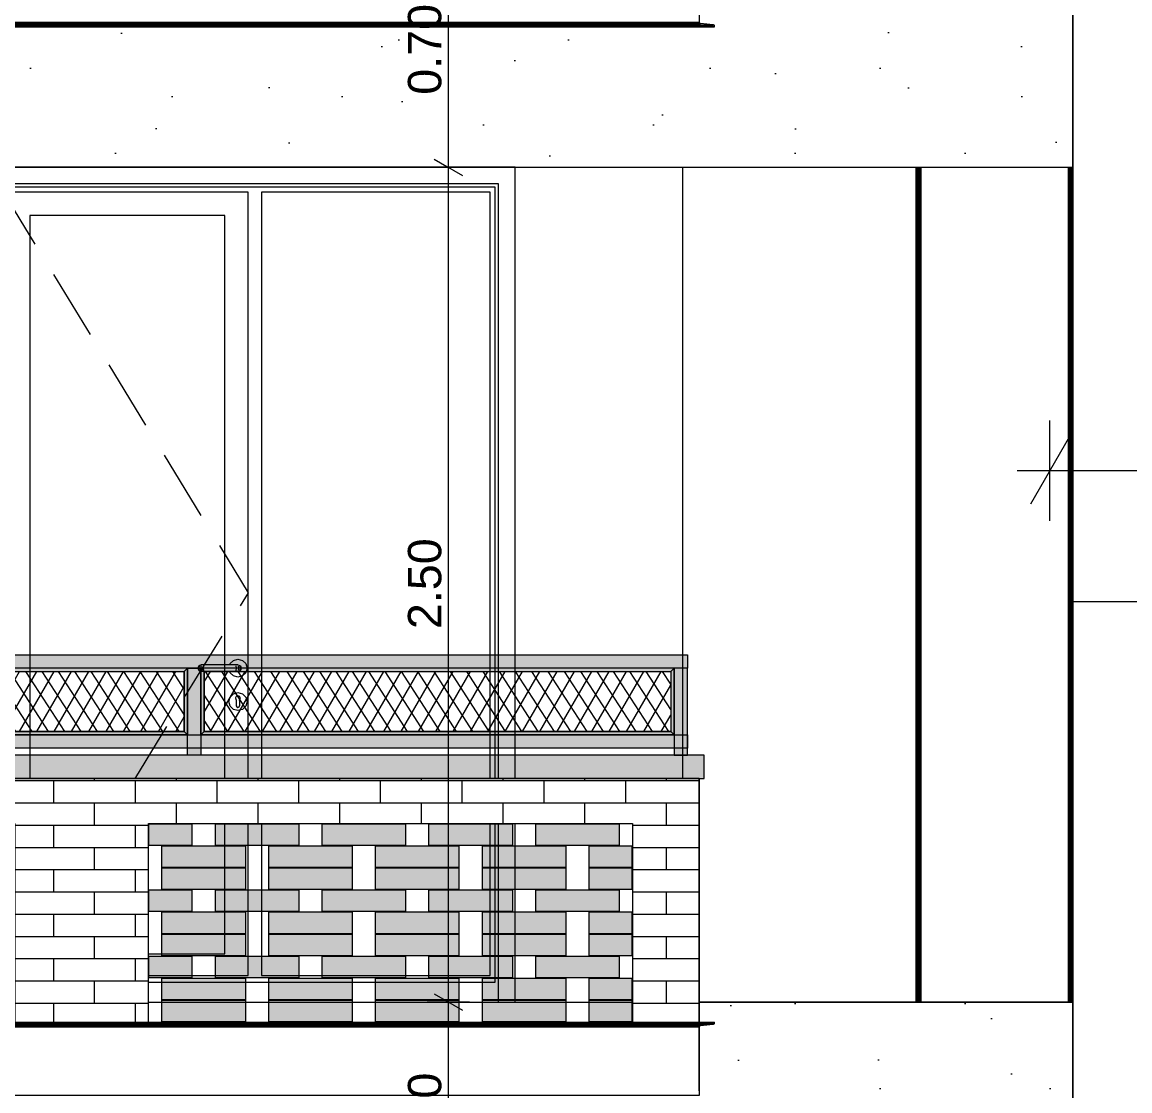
# Model space of a CAD drawing. Header units: millimetres. Extents: x 476571643 to 477489869, y 4620928210 to 4621294454.
# Drawn here: x 477479626 to 477482945, y 4621002964 to 4621006164 of the extents above; entities that cross this region are included whole.
import ezdxf

# ---------------------------------------------------------------- set-up
doc = ezdxf.new("R2010")
doc.units = ezdxf.units.MM
doc.header["$MEASUREMENT"] = 0
doc.set_wipeout_variables(frame=1)
doc.linetypes.add('Hidden Line', pattern=[317.5, 211.666667, -105.833333])
doc.linetypes.add('Wipeout_Contour', pattern=[1000, 0, -1000])
for name, color, linetype, lineweight in [('2D Drafting - General_Pen_No__7_Pen_No__7', 7, 'Continuous', 0), ('New_2D Drafting - General_Pen_No__30_Pen_No__9_Pen_No__9_Pen_No__250', 7, 'Continuous', 0), ('New_2D Drafting - General_Pen_No__30_Pen_No__9_Pen_No__9_Pen_No__255', 255, 'Continuous', 0), ('New_2D Drafting - General_Pen_No__30_Pen_No__9_Pen_No__9_Pen_No__42', 250, 'Continuous', 0), ('New_2D Drafting - General_Pen_No__30_Pen_No__9_Pen_No__9_Pen_No__7', 7, 'Continuous', 0), ('New_2D Drafting - General_Pen_No__4', 7, 'Continuous', 0), ('New_2D Drafting - General_Pen_No__7', 7, 'Continuous', 0), ('New_Structural - Bearing_Pen_No__1', 1, 'Continuous', 0), ('New_Structural - Bearing_Pen_No__250', 7, 'Continuous', 0), ('New_Structural - Bearing_Pen_No__4', 7, 'Continuous', 0), ('Structural - Bearing_Pen_No__250', 7, 'Continuous', 0), ('zoma_Pen_No__1', 1, 'Continuous', 0), ('zoma_Pen_No__142', 142, 'Continuous', 0)]:
    doc.layers.add(name, color=color, linetype=linetype, lineweight=lineweight)
doc.layers.add('New_2D Drafting - General_Pen_No__30_Pen_No__9_Pen_No__9', color=7, linetype='Continuous')
doc.layers.add('zoma', color=7, linetype='Continuous')
doc.layers.add('New_2D Drafting - General_Pen_No__30_Pen_No__9_Pen_No__9_Pen_No__252', color=7, linetype='Continuous', lineweight=0, true_color=0x666666)
doc.layers.add('New_2D Drafting - General_Pen_No__30_Pen_No__9_Pen_No__9_Pen_No__254', color=7, linetype='Continuous', lineweight=0, true_color=0xcccccc)
doc.styles.add('GENERATED_STYLE_2', font='arial.ttf')
doc.linetypes.add('Break', pattern='A,0,[1,a-5 saxl бѓ’бѓђбѓ¦бѓ”бѓ‘бѓ”бѓ‘бѓ\x98_1.Shx,S=15.679026,R=0,X=0,Y=0],-1975.557214,0', length=1975.557214)
doc.dimstyles.new('GENERATED_STYLE__31', dxfattribs={"dimtxt": 100, "dimasz": 64.421331, "dimexe": 0.18, "dimexo": 3, "dimgap": 0.09, "dimtad": 1, "dimtih": 1, "dimtoh": 1, "dimlfac": 0.001, "dimzin": 0, "dimdsep": 46, "dimtxsty": 'GENERATED_STYLE_2', "dimblk": 'ARROWHEAD_2', "dimblk1": 'ARROWHEAD_2', "dimblk2": 'ARROWHEAD_2', "dimcen": 0.09, "dimclrd": 142, "dimclre": 142, "dimclrt": 142, "dimadec": 0, "dimazin": 0, "dimtfac": 1, "dimtdec": 4, "dimtmove": 0, "dimatfit": 3, "dimfxl": 1, "dimtolj": 1, "dimtzin": 0, "dimarcsym": 0})
doc.dimstyles.new('GENERATED_STYLE__32', dxfattribs={"dimtxt": 100, "dimasz": 64.421331, "dimexe": 0.18, "dimexo": 3, "dimgap": 0.09, "dimtad": 1, "dimlfac": 0.001, "dimzin": 0, "dimdsep": 46, "dimtxsty": 'GENERATED_STYLE_2', "dimblk": 'ARROWHEAD_2', "dimblk1": 'ARROWHEAD_2', "dimblk2": 'ARROWHEAD_2', "dimcen": 0.09, "dimclrd": 142, "dimclre": 142, "dimclrt": 142, "dimadec": 0, "dimazin": 0, "dimtfac": 1, "dimtdec": 4, "dimtmove": 0, "dimatfit": 3, "dimfxl": 1, "dimtolj": 1, "dimtzin": 0, "dimarcsym": 0})
doc.dimstyles.new('GENERATED_STYLE__5', dxfattribs={"dimtxt": 300, "dimasz": 152, "dimexe": 0.18, "dimexo": 3, "dimgap": 0.09, "dimtad": 1, "dimtih": 1, "dimtoh": 1, "dimlfac": 0.001, "dimzin": 0, "dimdsep": 46, "dimtxsty": 'GENERATED_STYLE_2', "dimblk": 'ARROWHEAD_2', "dimblk1": 'ARROWHEAD_2', "dimblk2": 'ARROWHEAD_2', "dimcen": 0.09, "dimclrd": 1, "dimclre": 1, "dimclrt": 1, "dimadec": 0, "dimazin": 0, "dimtfac": 1, "dimtdec": 4, "dimtmove": 0, "dimatfit": 3, "dimfxl": 1, "dimtolj": 1, "dimtzin": 0, "dimarcsym": 0})
pattern_1 = [(45, (476844527.15, 4621386591.04), (-254.55844, 254.55844), [0, -240, 0, -360]), (110, (476845327.15, 4621386591.04), (338.28934, 123.12725), [0, -176, 0, -304])]
pattern_2 = [(60, (476844527.15, 4621385791.044), (-38.9711432, 22.5), []), (122.8330945, (476844527.15, 4621385791.044), (36.8060797, 18.75), [])]

# ---------------------------------------------------------------- blocks, each defined once
blk = doc.blocks.new('*D1726', base_point=(476844527.1, 4621385791))
at = {"layer": 'zoma_Pen_No__1', "color": 1, "linetype": 'Continuous', "lineweight": 0, "transparency": 16777216}
for p, q in [((477482704.6, 4621004671.5), (477482704.6, 4621004971.5)), ((477487755.2, 4621004671.5), (477487755.2, 4621004971.5)), ((477482762.3, 4621004921.5), (477482646.8, 4621004721.5)), ((477487697.5, 4621004721.5), (477487813, 4621004921.5)), ((477482606.8, 4621004821.5), (477482704.6, 4621004821.5)), ((477482704.6, 4621004821.5), (477487755.2, 4621004821.5)), ((477487755.2, 4621004821.5), (477487853, 4621004821.5))]:
    blk.add_line(p, q, dxfattribs=at)
at = {"layer": 'zoma_Pen_No__1', "color": 1, "lineweight": 0, "transparency": 16777216, "insert": (477484717, 4621004881.5), "char_height": 300, "attachment_point": 7, "style": 'GENERATED_STYLE_2'}
blk.add_mtext('\\A1;{\\pql;\\fArial CYR|b0|i0|c204|p34;19.00}', dxfattribs=at)
blk = doc.blocks.new('ARROWHEAD_2')
at = {"color": 0, "linetype": 'Continuous', "lineweight": 0}
for p, q in [((-0.378, -0.655), (0.378, 0.655)), ((0, 0), (-1, 0))]:
    blk.add_line(p, q, dxfattribs=at)
blk = doc.blocks.new('*D2117', base_point=(476844527.1, 4621385791))
at = {"layer": 'zoma_Pen_No__142', "color": 142, "linetype": 'Continuous', "lineweight": 0, "transparency": 16777216}
for p, q in [((477481127.6, 4621001953), (477481078.7, 4621001868.2)), ((477481103.2, 4621001847), (477481103.2, 4621001974.1)), ((477482749.3, 4621001868.2), (477482798.3, 4621001953)), ((477482773.8, 4621001847), (477482773.8, 4621001974.1)), ((477481103.2, 4621001910.6), (477482773.8, 4621001910.6)), ((477482773.8, 4621001910.6), (477482815.3, 4621001910.6))]:
    blk.add_line(p, q, dxfattribs=at)
at = {"layer": 'zoma_Pen_No__142', "color": 142, "lineweight": 0, "transparency": 16777216, "insert": (477481805.5, 4621001930.6), "char_height": 100, "attachment_point": 7, "style": 'GENERATED_STYLE_2'}
blk.add_mtext('\\A1;{\\pql;\\fArial CYR|b0|i0|c204|p34;1.67}', dxfattribs=at)
blk = doc.blocks.new('*D2182', base_point=(476844527.1, 4621385791))
at = {"layer": 'zoma_Pen_No__142', "color": 142, "linetype": 'Continuous', "lineweight": 0, "transparency": 16777216}
for p, q in [((477480860.4, 4621003254.5), (477480945.2, 4621003205.5)), ((477480966.4, 4621003230), (477480839.2, 4621003230)), ((477480902.8, 4621002530), (477480902.8, 4621003230)), ((477480860.4, 4621002554.5), (477480945.2, 4621002505.5)), ((477480966.4, 4621002530), (477480839.2, 4621002530))]:
    blk.add_line(p, q, dxfattribs=at)
at = {"layer": 'zoma_Pen_No__142', "color": 142, "lineweight": 0, "transparency": 16777216, "insert": (477480882.8, 4621002747), "char_height": 100, "attachment_point": 7, "rotation": 90, "style": 'GENERATED_STYLE_2'}
blk.add_mtext('\\A1;{\\pql;\\fArial CYR|b0|i0|c204|p34;0.70}', dxfattribs=at)
blk = doc.blocks.new('*D2183', base_point=(476844527.1, 4621385791))
at = {"layer": 'zoma_Pen_No__142', "color": 142, "linetype": 'Continuous', "lineweight": 0, "transparency": 16777216}
for p, q in [((477480860.4, 4621005754.5), (477480945.2, 4621005705.5)), ((477480966.4, 4621005730), (477480839.2, 4621005730)), ((477480902.8, 4621003230), (477480902.8, 4621005730)), ((477480860.4, 4621003254.5), (477480945.2, 4621003205.5)), ((477480966.4, 4621003230), (477480839.2, 4621003230))]:
    blk.add_line(p, q, dxfattribs=at)
at = {"layer": 'zoma_Pen_No__142', "color": 142, "lineweight": 0, "transparency": 16777216, "insert": (477480882.8, 4621004347), "char_height": 100, "attachment_point": 7, "rotation": 90, "style": 'GENERATED_STYLE_2'}
blk.add_mtext('\\A1;{\\pql;\\fArial CYR|b0|i0|c204|p34;2.50}', dxfattribs=at)
blk = doc.blocks.new('*D2184', base_point=(476844527.1, 4621385791))
at = {"layer": 'zoma_Pen_No__142', "color": 142, "linetype": 'Continuous', "lineweight": 0, "transparency": 16777216}
for p, q in [((477480966.4, 4621006430), (477480839.2, 4621006430)), ((477480860.4, 4621006454.5), (477480945.2, 4621006405.5)), ((477480902.8, 4621005730), (477480902.8, 4621006430)), ((477480860.4, 4621005754.5), (477480945.2, 4621005705.5)), ((477480966.4, 4621005730), (477480839.2, 4621005730))]:
    blk.add_line(p, q, dxfattribs=at)
at = {"layer": 'zoma_Pen_No__142', "color": 142, "lineweight": 0, "transparency": 16777216, "insert": (477480882.8, 4621005947), "char_height": 100, "attachment_point": 7, "rotation": 90, "style": 'GENERATED_STYLE_2'}
blk.add_mtext('\\A1;{\\pql;\\fArial CYR|b0|i0|c204|p34;0.70}', dxfattribs=at)

msp = doc.modelspace()

# ---------------------------------------------------------------- hatches: boundary and pattern name
at = {"layer": 'New_2D Drafting - General_Pen_No__30_Pen_No__9_Pen_No__9_Pen_No__255', "linetype": 'Continuous', "lineweight": 0}
for points in [[(477481618.93, 4621004269.985), (477481618.93, 4621004229.985), (477475788.935, 4621004229.985), (477475788.935, 4621004269.985)], [(477480121.423, 4621004229.985), (477478723.923, 4621004229.985), (477478733.923, 4621004219.985), (477480111.423, 4621004219.985)], [(477480121.423, 4621004229.985), (477480121.423, 4621004029.985), (477480111.423, 4621004039.985), (477480111.423, 4621004219.985)], [(477480161.423, 4621003969.985), (477480121.423, 4621003969.985), (477480121.423, 4621004229.985), (477480161.423, 4621004229.985)], [(477480161.423, 4621004230.011), (477480171.423, 4621004220.011), (477480171.423, 4621004039.985), (477480161.423, 4621004029.985)], [(477481568.923, 4621004219.985), (477481578.923, 4621004229.985), (477480161.423, 4621004229.985), (477480171.423, 4621004219.985)], [(477481568.923, 4621004219.985), (477481568.923, 4621004039.985), (477481578.923, 4621004029.985), (477481578.923, 4621004229.985)], [(477481578.923, 4621003969.985), (477481618.93, 4621003969.985), (477481618.93, 4621004229.985), (477481578.923, 4621004229.985)], [(477480121.423, 4621004029.985), (477478723.923, 4621004029.985), (477478733.923, 4621004039.985), (477480111.423, 4621004039.985)], [(477481568.923, 4621004039.985), (477481578.923, 4621004029.985), (477480161.423, 4621004029.985), (477480171.423, 4621004039.985)], [(477481618.93, 4621004029.985), (477481618.93, 4621003989.985), (477475788.935, 4621003989.985), (477475788.935, 4621004029.985)], [(477475738.935, 4621003899.985), (477481668.93, 4621003899.985), (477481668.93, 4621003969.985), (477475738.935, 4621003969.985)]]:
    msp.add_hatch(color=255, dxfattribs=at).paths.add_polyline_path(points)
at = {"layer": 'New_2D Drafting - General_Pen_No__7', "linetype": 'Continuous', "lineweight": 0}
h = msp.add_hatch(dxfattribs=at)
h.set_pattern_fill('BATT_INSULATION', style=0, pattern_type=2)
h.set_pattern_definition(pattern_2)
h.paths.add_polyline_path([(477478733.923, 4621004219.985), (477480111.423, 4621004219.985), (477480111.423, 4621004039.985), (477478733.923, 4621004039.985)])
h = msp.add_hatch(dxfattribs=at)
h.set_pattern_fill('BATT_INSULATION', style=0, pattern_type=2)
h.set_pattern_definition(pattern_2)
h.paths.add_polyline_path([(477480171.423, 4621004219.985), (477481568.923, 4621004219.985), (477481568.923, 4621004039.985), (477480171.423, 4621004039.985)])

# ---------------------------------------------------------------- linework, layer by layer
at = {"layer": '2D Drafting - General_Pen_No__7_Pen_No__7', "color": 7, "linetype": 'Continuous', "lineweight": 0, "flags": 128}
for points in [[(477481043.164, 4621005670), (477479563.164, 4621005669.995), (477479563.173, 4621003289.998), (477481043.173, 4621003290.003)], [(477480303.169, 4621005654.998), (477479578.164, 4621005654.995), (477479578.173, 4621003309.998), (477480303.173, 4621003310)], [(477481028.164, 4621005655), (477480343.164, 4621005654.998), (477480343.173, 4621003310), (477481028.173, 4621003310.003)], [(477480233.165, 4621005584.997), (477479648.165, 4621005584.995), (477479648.172, 4621003374.998), (477480233.172, 4621003375)]]:
    msp.add_lwpolyline(points, close=True, dxfattribs=at)
at = {"layer": 'New_2D Drafting - General_Pen_No__30_Pen_No__9_Pen_No__9_Pen_No__250', "color": 7, "linetype": 'Continuous', "lineweight": 0, "flags": 128}
msp.add_lwpolyline([(477481618.93, 4621004029.985), (477481618.93, 4621003989.985), (477475788.935, 4621003989.985), (477475788.935, 4621004029.985)], close=True, dxfattribs=at)
at = {"layer": 'New_2D Drafting - General_Pen_No__30_Pen_No__9_Pen_No__9_Pen_No__7', "color": 7, "linetype": 'Continuous', "lineweight": 0, "flags": 128}
for points in [[(477481603.946, 4621003229.989), (477482304.11, 4621003229.988), (477482304.11, 4621005729.993), (477481603.946, 4621005729.993)], [(477481618.93, 4621004269.985), (477481618.93, 4621004229.985), (477475788.935, 4621004229.985), (477475788.935, 4621004269.985)], [(477480121.423, 4621004229.985), (477478723.923, 4621004229.985), (477478733.923, 4621004219.985), (477480111.423, 4621004219.985)], [(477480121.423, 4621004229.985), (477480121.423, 4621004029.985), (477480111.423, 4621004039.985), (477480111.423, 4621004219.985)], [(477480161.423, 4621003969.985), (477480121.423, 4621003969.985), (477480121.423, 4621004229.985), (477480161.423, 4621004229.985)], [(477480161.423, 4621004230.011), (477480171.423, 4621004220.011), (477480171.423, 4621004039.985), (477480161.423, 4621004029.985)], [(477481568.923, 4621004219.985), (477481578.923, 4621004229.985), (477480161.423, 4621004229.985), (477480171.423, 4621004219.985)], [(477481568.923, 4621004219.985), (477481568.923, 4621004039.985), (477481578.923, 4621004029.985), (477481578.923, 4621004229.985)], [(477481578.923, 4621003969.985), (477481618.93, 4621003969.985), (477481618.93, 4621004229.985), (477481578.923, 4621004229.985)], [(477480121.423, 4621004029.985), (477478723.923, 4621004029.985), (477478733.923, 4621004039.985), (477480111.423, 4621004039.985)], [(477481568.923, 4621004039.985), (477481578.923, 4621004029.985), (477480161.423, 4621004029.985), (477480171.423, 4621004039.985)], [(477475738.935, 4621003899.985), (477481668.93, 4621003899.985), (477481668.93, 4621003969.985), (477475738.935, 4621003969.985)]]:
    msp.add_lwpolyline(points, close=True, dxfattribs=at)
at = {"layer": 'New_2D Drafting - General_Pen_No__4', "color": 7, "linetype": 'Continuous', "lineweight": 0, "flags": 128}
for points in [[(477478733.923, 4621004219.985), (477480111.423, 4621004219.985), (477480111.423, 4621004039.985), (477478733.923, 4621004039.985)], [(477480171.423, 4621004219.985), (477481568.923, 4621004219.985), (477481568.923, 4621004039.985), (477480171.423, 4621004039.985)]]:
    msp.add_lwpolyline(points, close=True, dxfattribs=at)
at = {"layer": 'New_Structural - Bearing_Pen_No__1', "color": 1, "linetype": 'Break', "lineweight": 0}
msp.add_line((477482773.806, 4621004429.461), (477487755.232, 4621004429.461), dxfattribs=at)
at = {"layer": 'New_Structural - Bearing_Pen_No__250', "color": 7, "linetype": 'Continuous', "lineweight": 0}
for p, q in [((477480162.279, 4621004239.998), (477480155.208, 4621004237.069)), ((477480163.421, 4621004239.998), (477480162.279, 4621004239.998)), ((477480166.672, 4621004239.998), (477480163.421, 4621004239.998)), ((477480171.539, 4621004239.998), (477480166.672, 4621004239.998)), ((477480177.279, 4621004239.998), (477480171.539, 4621004239.998)), ((477480257.279, 4621004239.999), (477480177.279, 4621004239.998)), ((477480247.959, 4621004239.998), (477480248.896, 4621004243.498)), ((477480248.896, 4621004243.498), (477480258.779, 4621004253.381)), ((477480263.019, 4621004239.999), (477480257.279, 4621004239.999)), ((477480258.779, 4621004253.381), (477480272.279, 4621004256.999)), ((477480267.886, 4621004239.999), (477480263.019, 4621004239.999)), ((477480271.137, 4621004239.999), (477480267.886, 4621004239.999)), ((477480272.279, 4621004239.999), (477480271.137, 4621004239.999)), ((477480272.279, 4621004256.999), (477480285.779, 4621004253.381)), ((477480272.279, 4621004239.999), (477480279.35, 4621004237.07)), ((477480285.779, 4621004253.381), (477480295.662, 4621004243.499)), ((477480295.662, 4621004243.499), (477480299.279, 4621004229.999)), ((477480155.208, 4621004237.069), (477480152.279, 4621004229.998)), ((477480152.279, 4621004229.998), (477480155.208, 4621004222.927)), ((477480156.76, 4621004237.069), (477480154.001, 4621004229.998)), ((477480154.001, 4621004229.998), (477480156.76, 4621004222.927)), ((477480155.208, 4621004222.927), (477480162.279, 4621004219.998)), ((477480161.574, 4621004237.069), (477480159.463, 4621004229.998)), ((477480159.463, 4621004229.998), (477480161.575, 4621004222.927)), ((477480163.421, 4621004219.998), (477480162.279, 4621004219.998)), ((477480166.672, 4621004219.998), (477480163.421, 4621004219.998)), ((477480171.539, 4621004219.998), (477480166.672, 4621004219.998)), ((477480168.78, 4621004237.069), (477480167.637, 4621004229.998)), ((477480167.637, 4621004229.998), (477480168.78, 4621004222.927)), ((477480177.279, 4621004219.998), (477480171.539, 4621004219.998)), ((477480257.279, 4621004219.999), (477480177.279, 4621004219.998)), ((477480248.896, 4621004216.498), (477480247.959, 4621004219.998)), ((477480258.779, 4621004206.616), (477480248.896, 4621004216.498)), ((477480263.019, 4621004219.999), (477480257.279, 4621004219.999)), ((477480272.279, 4621004202.999), (477480258.779, 4621004206.616)), ((477480267.886, 4621004219.999), (477480263.019, 4621004219.999)), ((477480265.778, 4621004237.07), (477480266.921, 4621004229.999)), ((477480266.921, 4621004229.999), (477480265.778, 4621004222.927)), ((477480271.137, 4621004219.999), (477480267.886, 4621004219.999)), ((477480272.279, 4621004219.999), (477480271.137, 4621004219.999)), ((477480279.35, 4621004222.928), (477480272.279, 4621004219.999)), ((477480285.779, 4621004206.616), (477480272.279, 4621004202.999)), ((477480272.984, 4621004237.07), (477480275.095, 4621004229.999)), ((477480275.095, 4621004229.999), (477480272.984, 4621004222.927)), ((477480277.798, 4621004237.07), (477480280.557, 4621004229.999)), ((477480280.557, 4621004229.999), (477480277.798, 4621004222.928)), ((477480279.35, 4621004237.07), (477480282.279, 4621004229.999)), ((477480282.279, 4621004229.999), (477480279.35, 4621004222.928)), ((477480295.662, 4621004216.499), (477480285.779, 4621004206.616)), ((477480299.279, 4621004229.999), (477480295.662, 4621004216.499)), ((477480245.279, 4621004129.998), (477480248.897, 4621004143.498)), ((477480248.897, 4621004143.498), (477480258.779, 4621004153.381)), ((477480258.779, 4621004153.381), (477480272.279, 4621004156.999)), ((477480265.559, 4621004141.638), (477480264.812, 4621004139.691)), ((477480264.812, 4621004139.691), (477480267.279, 4621004134.399)), ((477480265.559, 4621004141.638), (477480266.904, 4621004145.142)), ((477480272.279, 4621004147.424), (477480266.904, 4621004145.142)), ((477480272.279, 4621004156.999), (477480285.779, 4621004153.381)), ((477480277.655, 4621004145.142), (477480272.279, 4621004147.424)), ((477480277.279, 4621004134.399), (477480279.747, 4621004139.691)), ((477480279, 4621004141.638), (477480277.655, 4621004145.142)), ((477480279, 4621004141.638), (477480279.747, 4621004139.691)), ((477480285.779, 4621004153.381), (477480295.662, 4621004143.499)), ((477480295.662, 4621004143.499), (477480299.279, 4621004129.999)), ((477480248.897, 4621004116.498), (477480245.279, 4621004129.998)), ((477480258.779, 4621004106.616), (477480248.897, 4621004116.498)), ((477480272.28, 4621004102.999), (477480258.779, 4621004106.616)), ((477480267.279, 4621004134.399), (477480267.279, 4621004132.885)), ((477480267.279, 4621004132.885), (477480267.279, 4621004129.999)), ((477480267.279, 4621004129.999), (477480267.279, 4621004127.112)), ((477480267.279, 4621004127.112), (477480267.279, 4621004121.338)), ((477480267.279, 4621004121.338), (477480267.279, 4621004117.499)), ((477480267.279, 4621004117.499), (477480268.744, 4621004113.963)), ((477480268.744, 4621004113.963), (477480272.279, 4621004112.499)), ((477480272.279, 4621004112.499), (477480275.815, 4621004113.963)), ((477480285.779, 4621004106.616), (477480272.28, 4621004102.999)), ((477480275.815, 4621004113.963), (477480277.279, 4621004117.499)), ((477480277.279, 4621004132.885), (477480277.279, 4621004134.399)), ((477480277.279, 4621004132.885), (477480277.279, 4621004129.999)), ((477480277.279, 4621004129.999), (477480277.279, 4621004127.112)), ((477480277.279, 4621004127.112), (477480277.279, 4621004121.338)), ((477480277.279, 4621004121.338), (477480277.279, 4621004117.499)), ((477480295.662, 4621004116.499), (477480285.779, 4621004106.616)), ((477480299.279, 4621004129.999), (477480295.662, 4621004116.499))]:
    msp.add_line(p, q, dxfattribs=at)

# ---------------------------------------------------------------- next in the draw order: wipeouts: each hides what was drawn before it
at = {"color": 254, "linetype": 'Wipeout_Contour', "lineweight": 0, "ltscale": 27873655065.9158}
msp.add_wipeout([(477475804.11, 4621006149.991), (477475804.11, 4621005729.993), (477482774.143, 4621005729.993), (477482774.143, 4621006429.993), (477481653.93, 4621006429.993), (477481653.93, 4621006149.991)], dxfattribs=at).dxf.layer = 'New_2D Drafting - General_Pen_No__30_Pen_No__9_Pen_No__9'
at = {"color": 254, "linetype": 'Wipeout_Contour', "lineweight": 0, "ltscale": 27873635967.59877}
msp.add_wipeout([(477475804.11, 4621002949.991), (477475804.11, 4621002529.993), (477482774.143, 4621002529.993), (477482774.143, 4621003229.993), (477481653.93, 4621003229.993), (477481653.93, 4621002949.991)], dxfattribs=at).dxf.layer = 'New_2D Drafting - General_Pen_No__30_Pen_No__9_Pen_No__9'

# ---------------------------------------------------------------- next in the draw order: hatches: boundary and pattern name
at = {"layer": 'New_2D Drafting - General_Pen_No__30_Pen_No__9_Pen_No__9_Pen_No__42', "linetype": 'Continuous', "lineweight": 0, "true_color": 0xc7c8ca}
h = msp.add_hatch(dxfattribs=at)
h.set_pattern_fill('CUT_STONE', color=9, style=0, pattern_type=2)
h.set_pattern_definition(pattern_1)
h.paths.add_polyline_path([(477475804.11, 4621006149.991), (477475804.11, 4621005729.993), (477482774.143, 4621005729.993), (477482774.143, 4621006429.993), (477481653.93, 4621006429.993), (477481653.93, 4621006149.991)])
h = msp.add_hatch(dxfattribs=at)
h.set_pattern_fill('CUT_STONE', color=9, style=0, pattern_type=2)
h.set_pattern_definition(pattern_1)
h.paths.add_polyline_path([(477475804.11, 4621002949.991), (477475804.11, 4621002529.993), (477482774.143, 4621002529.993), (477482774.143, 4621003229.993), (477481653.93, 4621003229.993), (477481653.93, 4621002949.991)])

# ---------------------------------------------------------------- next in the draw order: linework, layer by layer
at = {"layer": '2D Drafting - General_Pen_No__7_Pen_No__7', "color": 7, "linetype": 'Continuous', "lineweight": 0, "flags": 128}
msp.add_lwpolyline([(477479507.289, 4621003229.996), (477481103.173, 4621003230.001), (477481103.164, 4621005730.001), (477479503.164, 4621005729.996)], dxfattribs=at)
msp.add_lwpolyline([(477481053.164, 4621005680), (477479553.164, 4621005679.995), (477479553.173, 4621003229.996), (477481053.173, 4621003230.003)], close=True, dxfattribs=at)
at = {"layer": '2D Drafting - General_Pen_No__7_Pen_No__7', "color": 7, "linetype": 'Hidden Line', "lineweight": 0, "flags": 128}
msp.add_lwpolyline([(477479553.164, 4621005679.995), (477480303.169, 4621004455.875), (477479553.95, 4621003231.28)], dxfattribs=at)
at = {"layer": 'New_2D Drafting - General_Pen_No__30_Pen_No__9_Pen_No__9_Pen_No__7', "color": 7, "linetype": 'Continuous', "lineweight": 0, "flags": 128}
for points in [[(477475804.11, 4621006149.991), (477475804.11, 4621005729.993), (477482774.143, 4621005729.993), (477482774.143, 4621006429.993), (477481653.93, 4621006429.993), (477481653.93, 4621006149.991)], [(477475804.11, 4621002949.991), (477475804.11, 4621002529.993), (477482774.143, 4621002529.993), (477482774.143, 4621003229.993), (477481653.93, 4621003229.993), (477481653.93, 4621002949.991)]]:
    msp.add_lwpolyline(points, close=True, dxfattribs=at)
at = {"layer": 'New_Structural - Bearing_Pen_No__250', "color": 7, "linetype": 'Continuous', "lineweight": 0}
for p, q in [((477482773.805, 4621010029.584), (477482773.805, 4621002529.993)), ((477475804.11, 4621005729.993), (477482774.143, 4621005729.993)), ((477475804.11, 4621003229.993), (477482774.143, 4621003229.993))]:
    msp.add_line(p, q, dxfattribs=at)
at = {"layer": 'Structural - Bearing_Pen_No__250', "color": 7, "linetype": 'Continuous', "lineweight": 0}
for p, q in [((477475753.921, 4621006164.386), (477481653.922, 4621006164.386)), ((477481654.322, 4621006162.855), (477481653.922, 4621006164.386)), ((477481655.46, 4621006161.557), (477481654.322, 4621006162.855)), ((477475707.596, 4621006152.486), (477481700.248, 4621006152.486)), ((477475707.596, 4621006149.991), (477481700.248, 4621006149.991)), ((477475712.059, 4621006156.441), (477481695.786, 4621006156.441)), ((477475749.46, 4621006160.431), (477481658.385, 4621006160.431)), ((477481657.163, 4621006160.69), (477481655.46, 4621006161.557)), ((477481658.385, 4621006160.431), (477481657.163, 4621006160.69)), ((477481695.786, 4621006156.441), (477481658.385, 4621006160.431)), ((477481697.008, 4621006156.181), (477481695.786, 4621006156.441)), ((477481698.711, 4621006155.314), (477481697.008, 4621006156.181)), ((477481699.849, 4621006154.016), (477481698.711, 4621006155.314)), ((477481700.248, 4621006152.486), (477481699.849, 4621006154.016)), ((477481700.248, 4621006149.991), (477481700.248, 4621006152.486)), ((477482304.11, 4621005729.993), (477482304.11, 4621003229.988)), ((477482306.605, 4621005729.993), (477482306.605, 4621003229.988)), ((477482310.56, 4621005729.993), (477482310.56, 4621003229.988)), ((477482314.55, 4621005729.993), (477482314.55, 4621003229.988)), ((477482318.505, 4621005729.993), (477482318.505, 4621003229.988)), ((477482759.748, 4621005729.993), (477482759.748, 4621003229.988)), ((477482763.703, 4621005729.993), (477482763.703, 4621003229.988)), ((477482767.693, 4621005729.993), (477482767.693, 4621003229.988)), ((477482771.648, 4621005729.993), (477482771.648, 4621003229.988)), ((477482774.143, 4621005729.993), (477482774.143, 4621003229.988)), ((477475707.596, 4621003169.991), (477481700.248, 4621003169.991)), ((477475707.596, 4621003167.496), (477481700.248, 4621003167.496)), ((477475712.059, 4621003163.541), (477481695.786, 4621003163.541)), ((477475749.46, 4621003159.551), (477481658.385, 4621003159.551)), ((477475753.922, 4621003155.596), (477481653.922, 4621003155.596)), ((477481653.922, 4621003155.596), (477481654.322, 4621003157.126)), ((477481653.922, 4621002964.404), (477481653.922, 4621003155.596)), ((477481654.322, 4621003157.126), (477481655.46, 4621003158.424)), ((477481655.46, 4621003158.424), (477481657.163, 4621003159.291)), ((477481657.163, 4621003159.291), (477481658.385, 4621003159.551)), ((477481658.385, 4621003159.551), (477481695.786, 4621003163.541)), ((477481695.786, 4621003163.541), (477481697.008, 4621003163.8)), ((477481697.008, 4621003163.8), (477481698.711, 4621003164.667)), ((477481698.711, 4621003164.667), (477481699.849, 4621003165.965)), ((477481699.849, 4621003165.965), (477481700.248, 4621003167.496)), ((477481700.248, 4621003167.496), (477481700.248, 4621003169.991))]:
    msp.add_line(p, q, dxfattribs=at)

# ---------------------------------------------------------------- next in the draw order: dimensions: what is measured, and where the dimension line sits
at = {"layer": 'zoma', "color": 142, "linetype": 'Continuous', "lineweight": 0}
dim = msp.add_linear_dim(base=(477480902.788, 4621006429.993), p1=(477463204.432, 4621005730), p2=(477462483.984, 4621006429.993), angle=90, dimstyle='GENERATED_STYLE__32', dxfattribs=at)
dim.commit()
dim.dimension.update_dxf_attribs({"geometry": '*D2184', "text_midpoint": (477480832.788, 4621006076.85), "dimtype": 160, "text_rotation": 90})
at = {"layer": 'zoma', "color": 1, "linetype": 'Continuous', "lineweight": 0}
dim = msp.add_linear_dim(base=(477487755.232, 4621004821.464), p1=(477482704.568, 4620992601.846), p2=(477487755.232, 4621004686.271), text='19.00', dimstyle='GENERATED_STYLE__5', dxfattribs=at)
dim.commit()
dim.dimension.update_dxf_attribs({"geometry": '*D1726', "text_midpoint": (477485220.987, 4621005031.464), "dimtype": 160})
at = {"layer": 'zoma', "color": 142, "linetype": 'Continuous', "lineweight": 0}
dim = msp.add_linear_dim(base=(477482773.805, 4621001910.57), p1=(477481103.165, 4621002391.464), p2=(477482773.805, 4621002968.925), dimstyle='GENERATED_STYLE__31', dxfattribs=at)
dim.commit()
dim.dimension.update_dxf_attribs({"geometry": '*D2117', "text_midpoint": (477481935.339, 4621001980.57), "dimtype": 160})

# ---------------------------------------------------------------- next in the draw order: wipeouts: each hides what was drawn before it
at = {"color": 254, "linetype": 'Wipeout_Contour', "lineweight": 0, "ltscale": 74329702900.93265}
msp.add_wipeout([(477475753.935, 4621003169.991), (477475954.049, 4621003169.991), (477475954.049, 4621003764.991), (477477403.991, 4621003764.991), (477477403.991, 4621003169.991), (477477803.991, 4621003169.991), (477477803.991, 4621003764.985), (477479603.989, 4621003764.985), (477479603.989, 4621003169.991), (477480003.989, 4621003169.991), (477480003.989, 4621003764.985), (477481453.93, 4621003764.985), (477481453.93, 4621003169.991), (477481653.93, 4621003169.991), (477481653.93, 4621003899.985), (477475753.935, 4621003899.985)], dxfattribs=at).dxf.layer = 'New_2D Drafting - General_Pen_No__30_Pen_No__9_Pen_No__9'

# ---------------------------------------------------------------- next in the draw order: hatches: boundary and pattern name
at = {"layer": 'New_2D Drafting - General_Pen_No__30_Pen_No__9_Pen_No__9_Pen_No__254', "linetype": 'Continuous', "lineweight": 0, "true_color": 0xcccccc}
h = msp.add_hatch(dxfattribs=at)
h.set_pattern_fill('BRICK___RUNNING_BOND', color=254, style=0, pattern_type=2)
h.set_pattern_definition([(180, (477481189.12, 4621003559.99), (0, 66.64), []), (90, (477481189.12, 4621003559.99), (244.8, 0), [66.64, -66.64]), (90, (477481066.72, 4621003626.63), (244.8, 0), [66.64, -66.64])])
h.paths.add_polyline_path([(477475753.935, 4621003169.991), (477475954.049, 4621003169.991), (477475954.049, 4621003764.991), (477477403.991, 4621003764.991), (477477403.991, 4621003169.991), (477477803.991, 4621003169.991), (477477803.991, 4621003764.985), (477479603.989, 4621003764.985), (477479603.989, 4621003169.991), (477480003.989, 4621003169.991), (477480003.989, 4621003764.985), (477481453.93, 4621003764.985), (477481453.93, 4621003169.991), (477481653.93, 4621003169.991), (477481653.93, 4621003899.985), (477475753.935, 4621003899.985)])
at = {"layer": 'New_2D Drafting - General_Pen_No__30_Pen_No__9_Pen_No__9_Pen_No__255', "linetype": 'Continuous', "lineweight": 0}
for points in [[(477480004.987, 4621003763.985), (477480134.472, 4621003763.985), (477480134.472, 4621003698.985), (477480004.987, 4621003698.985)], [(477480204.472, 4621003763.985), (477480454.472, 4621003763.985), (477480454.472, 4621003698.985), (477480204.472, 4621003698.985)], [(477480524.472, 4621003763.985), (477480774.472, 4621003763.985), (477480774.472, 4621003698.985), (477480524.472, 4621003698.985)], [(477480844.472, 4621003763.985), (477481094.472, 4621003763.985), (477481094.472, 4621003698.985), (477480844.472, 4621003698.985)], [(477481164.472, 4621003763.985), (477481414.472, 4621003763.985), (477481414.472, 4621003698.985), (477481164.472, 4621003698.985)], [(477480294.472, 4621003697.985), (477480294.472, 4621003632.985), (477480044.472, 4621003632.985), (477480044.472, 4621003697.985)], [(477480614.472, 4621003697.985), (477480614.472, 4621003632.985), (477480364.472, 4621003632.985), (477480364.472, 4621003697.985)], [(477480934.472, 4621003697.985), (477480934.472, 4621003632.985), (477480684.472, 4621003632.985), (477480684.472, 4621003697.985)], [(477481254.472, 4621003697.985), (477481254.472, 4621003632.985), (477481004.472, 4621003632.985), (477481004.472, 4621003697.985)], [(477481452.472, 4621003697.985), (477481452.472, 4621003632.985), (477481324.472, 4621003632.985), (477481324.472, 4621003697.985)], [(477480294.472, 4621003631.985), (477480294.472, 4621003566.985), (477480044.472, 4621003566.985), (477480044.472, 4621003631.985)], [(477480614.472, 4621003631.985), (477480614.472, 4621003566.985), (477480364.472, 4621003566.985), (477480364.472, 4621003631.985)], [(477480934.472, 4621003631.985), (477480934.472, 4621003566.985), (477480684.472, 4621003566.985), (477480684.472, 4621003631.985)], [(477481254.472, 4621003631.985), (477481254.472, 4621003566.985), (477481004.472, 4621003566.985), (477481004.472, 4621003631.985)], [(477481452.472, 4621003631.985), (477481452.472, 4621003566.985), (477481324.472, 4621003566.985), (477481324.472, 4621003631.985)], [(477480004.987, 4621003565.985), (477480134.472, 4621003565.985), (477480134.472, 4621003500.985), (477480004.987, 4621003500.985)], [(477480204.472, 4621003500.985), (477480204.472, 4621003565.985), (477480454.472, 4621003565.985), (477480454.472, 4621003500.985)], [(477480524.472, 4621003500.985), (477480524.472, 4621003565.985), (477480774.472, 4621003565.985), (477480774.472, 4621003500.985)], [(477480844.472, 4621003500.985), (477480844.472, 4621003565.985), (477481094.472, 4621003565.985), (477481094.472, 4621003500.985)], [(477481164.472, 4621003500.985), (477481164.472, 4621003565.985), (477481414.472, 4621003565.985), (477481414.472, 4621003500.985)], [(477480044.472, 4621003499.985), (477480294.472, 4621003499.985), (477480294.472, 4621003434.985), (477480044.472, 4621003434.985)], [(477480364.472, 4621003499.985), (477480614.472, 4621003499.985), (477480614.472, 4621003434.985), (477480364.472, 4621003434.985)], [(477480684.472, 4621003499.985), (477480934.472, 4621003499.985), (477480934.472, 4621003434.985), (477480684.472, 4621003434.985)], [(477481004.472, 4621003499.985), (477481254.472, 4621003499.985), (477481254.472, 4621003434.985), (477481004.472, 4621003434.985)], [(477481324.472, 4621003499.985), (477481452.472, 4621003499.985), (477481452.472, 4621003434.985), (477481324.472, 4621003434.985)], [(477480044.472, 4621003433.985), (477480294.472, 4621003433.985), (477480294.472, 4621003368.985), (477480044.472, 4621003368.985)], [(477480364.472, 4621003433.985), (477480614.472, 4621003433.985), (477480614.472, 4621003368.985), (477480364.472, 4621003368.985)], [(477480684.472, 4621003433.985), (477480934.472, 4621003433.985), (477480934.472, 4621003368.985), (477480684.472, 4621003368.985)], [(477481004.472, 4621003433.985), (477481254.472, 4621003433.985), (477481254.472, 4621003368.985), (477481004.472, 4621003368.985)], [(477481324.472, 4621003433.985), (477481452.472, 4621003433.985), (477481452.472, 4621003368.985), (477481324.472, 4621003368.985)], [(477480004.987, 4621003367.985), (477480134.472, 4621003367.985), (477480134.472, 4621003302.985), (477480004.987, 4621003302.985)], [(477480454.472, 4621003367.985), (477480454.472, 4621003302.985), (477480204.472, 4621003302.985), (477480204.472, 4621003367.985)], [(477480774.472, 4621003367.985), (477480774.472, 4621003302.985), (477480524.472, 4621003302.985), (477480524.472, 4621003367.985)], [(477481094.472, 4621003367.985), (477481094.472, 4621003302.985), (477480844.472, 4621003302.985), (477480844.472, 4621003367.985)], [(477481414.472, 4621003367.985), (477481414.472, 4621003302.985), (477481164.472, 4621003302.985), (477481164.472, 4621003367.985)], [(477480044.472, 4621003301.985), (477480294.472, 4621003301.985), (477480294.472, 4621003236.985), (477480044.472, 4621003236.985)], [(477480364.472, 4621003301.985), (477480614.472, 4621003301.985), (477480614.472, 4621003236.985), (477480364.472, 4621003236.985)], [(477480684.472, 4621003301.985), (477480934.472, 4621003301.985), (477480934.472, 4621003236.985), (477480684.472, 4621003236.985)], [(477481004.472, 4621003301.985), (477481254.472, 4621003301.985), (477481254.472, 4621003236.985), (477481004.472, 4621003236.985)], [(477481324.472, 4621003301.985), (477481452.472, 4621003301.985), (477481452.472, 4621003236.985), (477481324.472, 4621003236.985)], [(477480044.472, 4621003235.985), (477480294.472, 4621003235.985), (477480294.472, 4621003170.985), (477480044.472, 4621003170.985)], [(477480364.472, 4621003235.985), (477480614.472, 4621003235.985), (477480614.472, 4621003170.985), (477480364.472, 4621003170.985)], [(477480684.472, 4621003235.985), (477480934.472, 4621003235.985), (477480934.472, 4621003170.985), (477480684.472, 4621003170.985)], [(477481004.472, 4621003235.985), (477481254.472, 4621003235.985), (477481254.472, 4621003170.985), (477481004.472, 4621003170.985)], [(477481324.472, 4621003235.985), (477481452.472, 4621003235.985), (477481452.472, 4621003170.985), (477481324.472, 4621003170.985)]]:
    msp.add_hatch(color=8, dxfattribs=at).paths.add_polyline_path(points)

# ---------------------------------------------------------------- next in the draw order: linework, layer by layer
at = {"layer": 'New_2D Drafting - General_Pen_No__30_Pen_No__9_Pen_No__9_Pen_No__252', "color": 251, "linetype": 'Continuous', "lineweight": 0, "true_color": 0x666666, "flags": 128}
for points in [[(477480004.987, 4621003763.985), (477480134.472, 4621003763.985), (477480134.472, 4621003698.985), (477480004.987, 4621003698.985)], [(477480204.472, 4621003763.985), (477480454.472, 4621003763.985), (477480454.472, 4621003698.985), (477480204.472, 4621003698.985)], [(477480524.472, 4621003763.985), (477480774.472, 4621003763.985), (477480774.472, 4621003698.985), (477480524.472, 4621003698.985)], [(477480844.472, 4621003763.985), (477481094.472, 4621003763.985), (477481094.472, 4621003698.985), (477480844.472, 4621003698.985)], [(477481164.472, 4621003763.985), (477481414.472, 4621003763.985), (477481414.472, 4621003698.985), (477481164.472, 4621003698.985)], [(477480294.472, 4621003697.985), (477480294.472, 4621003632.985), (477480044.472, 4621003632.985), (477480044.472, 4621003697.985)], [(477480614.472, 4621003697.985), (477480614.472, 4621003632.985), (477480364.472, 4621003632.985), (477480364.472, 4621003697.985)], [(477480934.472, 4621003697.985), (477480934.472, 4621003632.985), (477480684.472, 4621003632.985), (477480684.472, 4621003697.985)], [(477481254.472, 4621003697.985), (477481254.472, 4621003632.985), (477481004.472, 4621003632.985), (477481004.472, 4621003697.985)], [(477481452.472, 4621003697.985), (477481452.472, 4621003632.985), (477481324.472, 4621003632.985), (477481324.472, 4621003697.985)], [(477480294.472, 4621003631.985), (477480294.472, 4621003566.985), (477480044.472, 4621003566.985), (477480044.472, 4621003631.985)], [(477480614.472, 4621003631.985), (477480614.472, 4621003566.985), (477480364.472, 4621003566.985), (477480364.472, 4621003631.985)], [(477480934.472, 4621003631.985), (477480934.472, 4621003566.985), (477480684.472, 4621003566.985), (477480684.472, 4621003631.985)], [(477481254.472, 4621003631.985), (477481254.472, 4621003566.985), (477481004.472, 4621003566.985), (477481004.472, 4621003631.985)], [(477481452.472, 4621003631.985), (477481452.472, 4621003566.985), (477481324.472, 4621003566.985), (477481324.472, 4621003631.985)], [(477480004.987, 4621003565.985), (477480134.472, 4621003565.985), (477480134.472, 4621003500.985), (477480004.987, 4621003500.985)], [(477480204.472, 4621003500.985), (477480204.472, 4621003565.985), (477480454.472, 4621003565.985), (477480454.472, 4621003500.985)], [(477480524.472, 4621003500.985), (477480524.472, 4621003565.985), (477480774.472, 4621003565.985), (477480774.472, 4621003500.985)], [(477480844.472, 4621003500.985), (477480844.472, 4621003565.985), (477481094.472, 4621003565.985), (477481094.472, 4621003500.985)], [(477481164.472, 4621003500.985), (477481164.472, 4621003565.985), (477481414.472, 4621003565.985), (477481414.472, 4621003500.985)], [(477480044.472, 4621003499.985), (477480294.472, 4621003499.985), (477480294.472, 4621003434.985), (477480044.472, 4621003434.985)], [(477480364.472, 4621003499.985), (477480614.472, 4621003499.985), (477480614.472, 4621003434.985), (477480364.472, 4621003434.985)], [(477480684.472, 4621003499.985), (477480934.472, 4621003499.985), (477480934.472, 4621003434.985), (477480684.472, 4621003434.985)], [(477481004.472, 4621003499.985), (477481254.472, 4621003499.985), (477481254.472, 4621003434.985), (477481004.472, 4621003434.985)], [(477481324.472, 4621003499.985), (477481452.472, 4621003499.985), (477481452.472, 4621003434.985), (477481324.472, 4621003434.985)], [(477480044.472, 4621003433.985), (477480294.472, 4621003433.985), (477480294.472, 4621003368.985), (477480044.472, 4621003368.985)], [(477480364.472, 4621003433.985), (477480614.472, 4621003433.985), (477480614.472, 4621003368.985), (477480364.472, 4621003368.985)], [(477480684.472, 4621003433.985), (477480934.472, 4621003433.985), (477480934.472, 4621003368.985), (477480684.472, 4621003368.985)], [(477481004.472, 4621003433.985), (477481254.472, 4621003433.985), (477481254.472, 4621003368.985), (477481004.472, 4621003368.985)], [(477481324.472, 4621003433.985), (477481452.472, 4621003433.985), (477481452.472, 4621003368.985), (477481324.472, 4621003368.985)], [(477480004.987, 4621003367.985), (477480134.472, 4621003367.985), (477480134.472, 4621003302.985), (477480004.987, 4621003302.985)], [(477480454.472, 4621003367.985), (477480454.472, 4621003302.985), (477480204.472, 4621003302.985), (477480204.472, 4621003367.985)], [(477480774.472, 4621003367.985), (477480774.472, 4621003302.985), (477480524.472, 4621003302.985), (477480524.472, 4621003367.985)], [(477481094.472, 4621003367.985), (477481094.472, 4621003302.985), (477480844.472, 4621003302.985), (477480844.472, 4621003367.985)], [(477481414.472, 4621003367.985), (477481414.472, 4621003302.985), (477481164.472, 4621003302.985), (477481164.472, 4621003367.985)], [(477480044.472, 4621003301.985), (477480294.472, 4621003301.985), (477480294.472, 4621003236.985), (477480044.472, 4621003236.985)], [(477480364.472, 4621003301.985), (477480614.472, 4621003301.985), (477480614.472, 4621003236.985), (477480364.472, 4621003236.985)], [(477480684.472, 4621003301.985), (477480934.472, 4621003301.985), (477480934.472, 4621003236.985), (477480684.472, 4621003236.985)], [(477481004.472, 4621003301.985), (477481254.472, 4621003301.985), (477481254.472, 4621003236.985), (477481004.472, 4621003236.985)], [(477481324.472, 4621003301.985), (477481452.472, 4621003301.985), (477481452.472, 4621003236.985), (477481324.472, 4621003236.985)], [(477480044.472, 4621003235.985), (477480294.472, 4621003235.985), (477480294.472, 4621003170.985), (477480044.472, 4621003170.985)], [(477480364.472, 4621003235.985), (477480614.472, 4621003235.985), (477480614.472, 4621003170.985), (477480364.472, 4621003170.985)], [(477480684.472, 4621003235.985), (477480934.472, 4621003235.985), (477480934.472, 4621003170.985), (477480684.472, 4621003170.985)], [(477481004.472, 4621003235.985), (477481254.472, 4621003235.985), (477481254.472, 4621003170.985), (477481004.472, 4621003170.985)], [(477481324.472, 4621003235.985), (477481452.472, 4621003235.985), (477481452.472, 4621003170.985), (477481324.472, 4621003170.985)]]:
    msp.add_lwpolyline(points, close=True, dxfattribs=at)
at = {"layer": 'New_2D Drafting - General_Pen_No__30_Pen_No__9_Pen_No__9_Pen_No__7', "color": 7, "linetype": 'Continuous', "lineweight": 0, "flags": 128}
msp.add_lwpolyline([(477475753.935, 4621003169.991), (477475954.049, 4621003169.991), (477475954.049, 4621003764.991), (477477403.991, 4621003764.991), (477477403.991, 4621003169.991), (477477803.991, 4621003169.991), (477477803.991, 4621003764.985), (477479603.989, 4621003764.985), (477479603.989, 4621003169.991), (477480003.989, 4621003169.991), (477480003.989, 4621003764.985), (477481453.93, 4621003764.985), (477481453.93, 4621003169.991), (477481653.93, 4621003169.991), (477481653.93, 4621003899.985), (477475753.935, 4621003899.985)], close=True, dxfattribs=at)
at = {"layer": 'New_Structural - Bearing_Pen_No__250', "color": 7, "linetype": 'Continuous', "lineweight": 0, "flags": 128}
msp.add_lwpolyline([(477481668.93, 4621003969.985), (477475738.935, 4621003969.985), (477475738.935, 4621003899.985), (477481668.93, 4621003899.985)], close=True, dxfattribs=at)
at = {"layer": 'New_Structural - Bearing_Pen_No__4', "color": 7, "linetype": 'Continuous', "lineweight": 0}
msp.add_line((477481653.93, 4621003899.985), (477481653.93, 4621003169.991), dxfattribs=at)

# ---------------------------------------------------------------- next in the draw order: dimensions: what is measured, and where the dimension line sits
at = {"layer": 'zoma', "color": 142, "linetype": 'Continuous', "lineweight": 0}
for base, p1, p2, picture, middle in [((477480902.788, 4621005730), (477462293.68, 4621003229.993), (477463204.432, 4621005730), '*D2183', (477480832.788, 4621004476.85)), ((477480902.788, 4621003229.993), (477463204.421, 4621002530), (477462293.68, 4621003229.993), '*D2182', (477480832.788, 4621002876.85))]:
    dim = msp.add_linear_dim(base=base, p1=p1, p2=p2, angle=90, dimstyle='GENERATED_STYLE__32', dxfattribs=at)
    dim.commit()
    dim.dimension.update_dxf_attribs({"geometry": picture, "text_midpoint": middle, "dimtype": 160, "text_rotation": 90})

doc.saveas('drawing.dxf')
